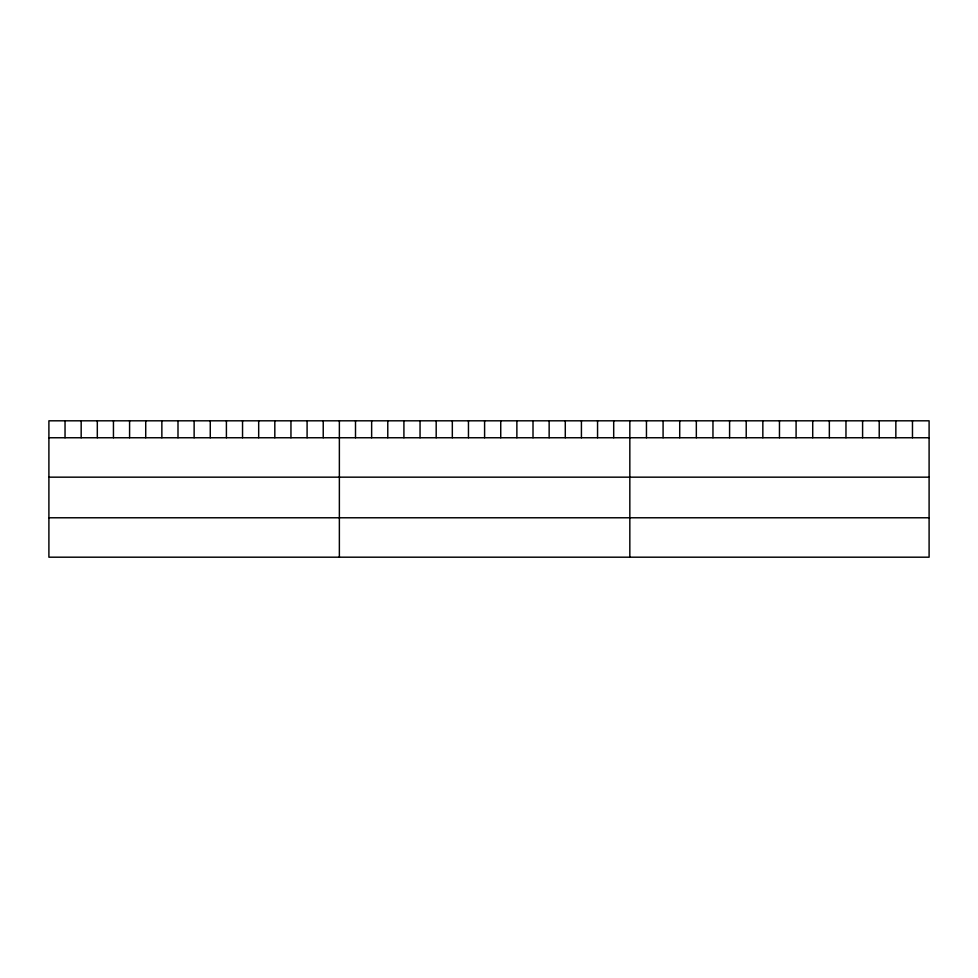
<?xml version="1.0" encoding="UTF-8"?>
<svg xmlns="http://www.w3.org/2000/svg" width="978" height="978" viewBox="0 0 978 978"><rect width="100%" height="100%" fill="white"/><g stroke="black" fill="none" stroke-linecap="round" stroke-linejoin="round"><path stroke-width="1.47" d="M929.1 437.753L929.1 557.191L48.9 557.191L48.9 420.809L929.1 420.809L929.1 437.753L48.9 437.753M48.9 477.166L929.1 477.166M48.9 517.778L929.1 517.778M912.474 420.809L912.474 437.753M895.848 420.809L895.848 437.753M879.222 420.809L879.222 437.753M862.596 420.809L862.596 437.753M845.97 420.809L845.97 437.753M829.344 420.809L829.344 437.753M812.718 420.809L812.718 437.753M796.092 420.809L796.092 437.753M779.466 420.809L779.466 437.753M762.84 420.809L762.84 437.753M746.214 420.809L746.214 437.753M729.588 420.809L729.588 437.753M712.962 420.809L712.962 437.753M696.336 420.809L696.336 437.753M679.71 420.809L679.71 437.753M663.084 420.809L663.084 437.753M646.458 420.809L646.458 437.753M629.832 420.809L629.832 557.191M613.695 420.809L613.695 437.753M597.558 420.809L597.558 437.753M581.421 420.809L581.421 437.753M565.284 420.809L565.284 437.753M549.147 420.809L549.147 437.753M533.01 420.809L533.01 437.753M516.873 420.809L516.873 437.753M500.736 420.809L500.736 437.753M484.599 420.809L484.599 437.753M468.462 420.809L468.462 437.753M452.325 420.809L452.325 437.753M436.188 420.809L436.188 437.753M420.051 420.809L420.051 437.753M403.914 420.809L403.914 437.753M387.777 420.809L387.777 437.753M371.64 420.809L371.64 437.753M355.503 420.809L355.503 437.753M339.366 420.809L339.366 557.191M323.229 420.809L323.229 437.753M307.092 420.809L307.092 437.753M290.955 420.809L290.955 437.753M274.818 420.809L274.818 437.753M258.681 420.809L258.681 437.753M242.544 420.809L242.544 437.753M226.407 420.809L226.407 437.753M210.27 420.809L210.27 437.753M194.133 420.809L194.133 437.753M177.996 420.809L177.996 437.753M161.859 420.809L161.859 437.753M145.722 420.809L145.722 437.753M129.585 420.809L129.585 437.753M113.448 420.809L113.448 437.753M97.311 420.809L97.311 437.753M81.174 420.809L81.174 437.753M65.037 420.809L65.037 437.753"/></g></svg>
